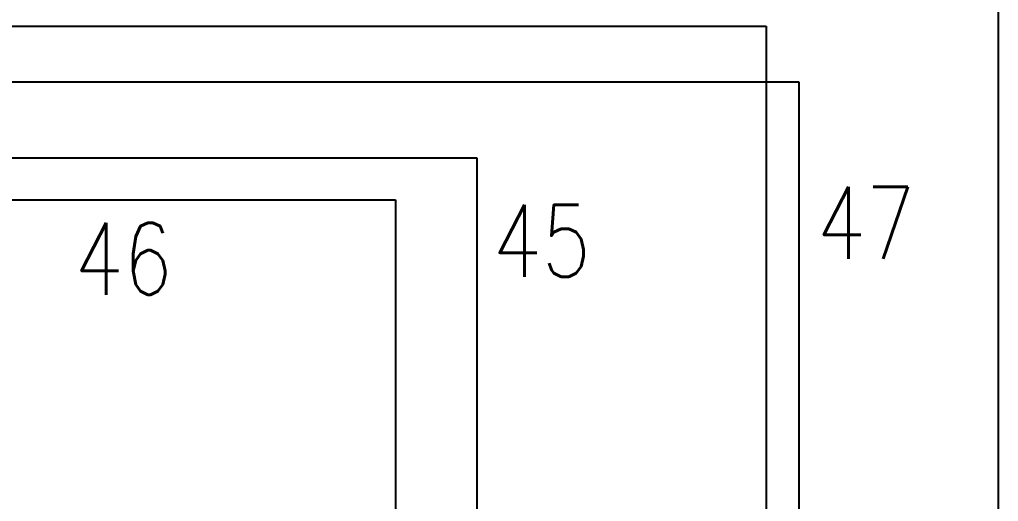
# Model space of a CAD drawing. Header units: inches. Extents: x 18.7 to 39.4, y 4.3 to 20.5.
# Drawn here: x 36.853 to 39.409, y 12.363 to 13.621 of the extents above; entities that cross this region are included whole.
import ezdxf
from ezdxf.enums import TextEntityAlignment as Align

# ---------------------------------------------------------------- set-up
doc = ezdxf.new("R2010")
doc.units = ezdxf.units.IN
doc.header["$MEASUREMENT"] = 0
doc.layers.add('WIREFIXED', color=7, linetype='Continuous')
doc.layers.add('WIRES', color=7, linetype='Continuous')
doc.styles.add('WD', font='romans.shx')

# ---------------------------------------------------------------- blocks, each defined once
blk = doc.blocks.new('WD_WNH')
at = {"linetype": 'Continuous', "style": 'WD', "width": 0.8}
blk.add_attdef('WIRENO', text='', height=0.125, dxfattribs=at).set_placement((0, 0.0625), align=Align.CENTER)
at = {"style": 'WD', "flags": 1}
for tag, p in [('W01USER', (0, 0.0781)), ('W02USER', (0, 0.0703)), ('W03USER', (0, 0.0625)), ('W04USER', (0, 0.0547)), ('W05USER', (0, 0.0469)), ('W06USER', (0, 0.0391)), ('W07USER', (0, 0.0312)), ('W08USER', (0, 0.0234)), ('W09USER', (0, 0.0156)), ('W10USER', (0, 0.0078))]:
    blk.add_attdef(tag, text='', height=0.005, dxfattribs=at).set_placement(p, align=Align.CENTER)

msp = doc.modelspace()

# ---------------------------------------------------------------- linework, layer by layer
at = {"color": 7, "linetype": 'Continuous'}
msp.add_line((39.4087, 4.3311), (39.4087, 20.5161), dxfattribs=at)
at = {"layer": 'WIRES'}
for p, q in [((35.9751, 13.6038), (38.8026, 13.6038)), ((38.8026, 13.6038), (38.8026, 10.9537)), ((38.8884, 13.4576), (35.9299, 13.4576)), ((38.8884, 10.8941), (38.8884, 13.4576)), ((35.8786, 13.2599), (38.0473, 13.2599)), ((38.0473, 13.2599), (38.0473, 11.6716)), ((35.9372, 13.1501), (37.8348, 13.1501)), ((37.8348, 13.1501), (37.8348, 11.5618))]:
    msp.add_line(p, q, dxfattribs=at)

# ---------------------------------------------------------------- block references
at = {"layer": 'WIREFIXED'}
ref = msp.add_blockref('WD_WNH', (39.0448, 12.7932), dxfattribs=dict(at, xscale=1.5, yscale=1.5, zscale=1.5))
ref.add_attrib('WIRENOF', '47', dxfattribs={"linetype": 'Continuous', "height": 0.1875, "style": 'WD', "width": 0.8}).set_placement((39.0626, 12.9403), align=Align.BOTTOM_CENTER)
ref = msp.add_blockref('WD_WNH', (38.1983, 12.7462), dxfattribs=dict(at, xscale=1.5, yscale=1.5, zscale=1.5))
ref.add_attrib('WIRENOF', '45', dxfattribs={"linetype": 'Continuous', "height": 0.1875, "style": 'WD', "width": 0.8}).set_placement((38.2161, 12.8933), align=Align.BOTTOM_CENTER)
ref = msp.add_blockref('WD_WNH', (37.1063, 12.6992), dxfattribs=dict(at, xscale=1.5, yscale=1.5, zscale=1.5))
ref.add_attrib('WIRENOF', '46', dxfattribs={"linetype": 'Continuous', "height": 0.1875, "style": 'WD', "width": 0.8}).set_placement((37.1241, 12.8463), align=Align.BOTTOM_CENTER)

doc.saveas('drawing.dxf')
